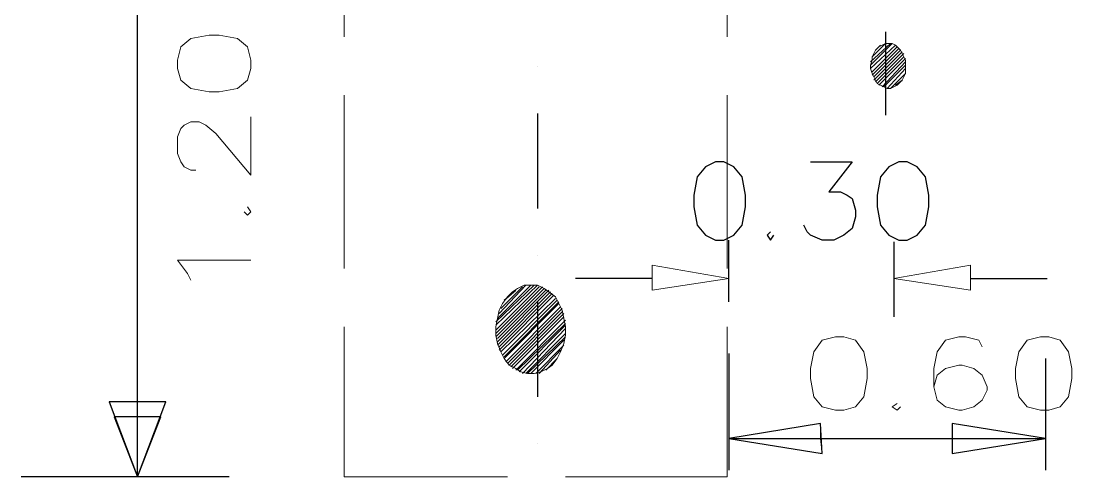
# Model space of a CAD drawing. Header units: inches. Extents: x 11 to 850, y 10 to 598.
# Drawn here: x 364.01 to 405.05, y 438.02 to 455.81 of the extents above; entities that cross this region are included whole.
import ezdxf

# ---------------------------------------------------------------- set-up
doc = ezdxf.new("R2010")
doc.units = ezdxf.units.IN
doc.header["$MEASUREMENT"] = 0
doc.layers.add('PDF_Geometry', color=7, linetype='Continuous')

msp = doc.modelspace()

# ---------------------------------------------------------------- linework, layer by layer
at = {"layer": 'PDF_Geometry', "lineweight": 25}
for points in [[(368.565, 438.023), (368.565, 461.241)], [(397.766, 455.388), (397.766, 452.136)], [(384.174, 454.022), (384.174, 454.022)], [(384.174, 452.201), (384.174, 448.494)], [(391.133, 450.315), (390.742, 450.12), (390.417, 449.73), (390.287, 449.014), (390.287, 448.559), (390.417, 447.844), (390.742, 447.454), (391.133, 447.259), (391.458, 447.259), (391.848, 447.454), (392.173, 447.844), (392.303, 448.559), (392.303, 449.014), (392.173, 449.73), (391.848, 450.12), (391.458, 450.315), (391.133, 450.315)], [(394.84, 450.315), (396.466, 450.315), (395.555, 449.145), (396.01, 449.145), (396.27, 449.014), (396.466, 448.884), (396.596, 448.429), (396.596, 448.169), (396.466, 447.714), (396.14, 447.454), (395.75, 447.259), (395.295, 447.259), (394.84, 447.454), (394.71, 447.584), (394.58, 447.844)], [(398.287, 450.315), (397.896, 450.12), (397.571, 449.73), (397.441, 449.014), (397.441, 448.559), (397.571, 447.844), (397.896, 447.454), (398.287, 447.259), (398.612, 447.259), (399.002, 447.454), (399.327, 447.844), (399.457, 448.559), (399.457, 449.014), (399.327, 449.73), (399.002, 450.12), (398.612, 450.315), (398.287, 450.315)], [(393.279, 447.584), (393.149, 447.454), (393.279, 447.258), (393.409, 447.454)], [(391.653, 444.852), (391.653, 447.258)], [(398.091, 447.193), (398.091, 444.267)], [(384.174, 446.673), (384.174, 446.673)], [(388.661, 445.763), (385.67, 445.763)], [(401.083, 445.763), (404.075, 445.763)], [(384.174, 444.852), (384.174, 441.145)], [(391.653, 442.836), (391.653, 438.284)], [(404.01, 442.641), (404.01, 438.284)], [(367.46, 440.95), (368.565, 438.023), (369.671, 440.95), (367.46, 440.95)], [(367.655, 440.365), (368.565, 438.023), (369.476, 440.365), (367.655, 440.365)], [(395.23, 440.105), (391.653, 439.519), (395.295, 438.934), (395.23, 440.105)], [(400.368, 438.934), (404.01, 439.519), (400.368, 440.105), (400.368, 438.934)], [(391.653, 439.519), (404.01, 439.519)], [(384.174, 439.324), (384.174, 439.324)], [(372.142, 438.023), (364.013, 438.023)]]:
    msp.add_lwpolyline(points, dxfattribs=at)
at = {"layer": 'PDF_Geometry', "color": 6, "lineweight": 20}
for points in [[(376.63, 461.046), (376.63, 455.193)], [(391.588, 461.046), (391.588, 455.193)], [(376.63, 452.917), (376.63, 446.153)], [(391.588, 452.917), (391.588, 446.153)], [(383.914, 445.503), (383.653, 445.503), (383.393, 445.372), (383.198, 445.242), (383.003, 445.047), (382.808, 444.787), (382.678, 444.527), (382.613, 444.202), (382.548, 443.877), (382.548, 443.551), (382.613, 443.226), (382.743, 442.901), (382.873, 442.641), (383.068, 442.381), (383.328, 442.251), (383.523, 442.121), (383.784, 442.056), (384.044, 442.056), (384.304, 442.121), (384.564, 442.251), (384.759, 442.381), (384.954, 442.641), (385.084, 442.901), (385.214, 443.226), (385.279, 443.551), (385.279, 443.877), (385.214, 444.202), (385.149, 444.527), (385.019, 444.787), (384.889, 445.047), (384.629, 445.242), (384.434, 445.372), (384.174, 445.503), (383.914, 445.503)], [(376.63, 443.877), (376.63, 438.023)], [(391.588, 443.877), (391.588, 438.023)], [(376.63, 438.023), (383.003, 438.023)], [(385.279, 438.023), (391.588, 438.023)]]:
    msp.add_lwpolyline(points, dxfattribs=at)
at = {"layer": 'PDF_Geometry', "lineweight": 20}
for points in [[(370.126, 453.957), (370.256, 453.502), (370.646, 453.177), (371.362, 453.047), (371.752, 453.047), (372.467, 453.177), (372.858, 453.502), (372.988, 453.957), (372.988, 454.282), (372.858, 454.803), (372.467, 455.128), (371.752, 455.258), (371.362, 455.258), (370.646, 455.128), (370.256, 454.803), (370.126, 454.282), (370.126, 453.957)], [(370.841, 449.99), (370.646, 449.99), (370.386, 450.12), (370.256, 450.315), (370.126, 450.64), (370.126, 451.291), (370.256, 451.616), (370.386, 451.746), (370.646, 451.876), (370.971, 451.876), (371.232, 451.746), (371.622, 451.421), (372.988, 449.795), (372.988, 452.071)], [(372.727, 448.364), (372.858, 448.234), (372.988, 448.364), (372.858, 448.559)], [(370.646, 445.698), (370.516, 445.958), (370.126, 446.478), (372.988, 446.478)], [(395.815, 443.486), (395.295, 443.356), (394.97, 442.901), (394.84, 442.251), (394.84, 441.861), (394.97, 441.145), (395.295, 440.755), (395.815, 440.625), (396.14, 440.625), (396.596, 440.755), (396.921, 441.145), (397.051, 441.861), (397.051, 442.251), (396.921, 442.901), (396.596, 443.356), (396.14, 443.486), (395.815, 443.486)], [(401.538, 443.096), (401.408, 443.356), (400.888, 443.486), (400.628, 443.486), (400.108, 443.356), (399.782, 442.901), (399.652, 442.251), (399.652, 441.535), (399.782, 441.015), (400.108, 440.755), (400.628, 440.625), (400.758, 440.625), (401.213, 440.755), (401.538, 441.015), (401.733, 441.405), (401.733, 441.535), (401.538, 441.991), (401.213, 442.251), (400.758, 442.381), (400.628, 442.381), (400.108, 442.251), (399.782, 441.991), (399.652, 441.535)], [(403.815, 443.486), (403.294, 443.356), (402.969, 442.901), (402.839, 442.251), (402.839, 441.861), (402.969, 441.145), (403.294, 440.755), (403.815, 440.625), (404.14, 440.625), (404.595, 440.755), (404.92, 441.145), (405.05, 441.861), (405.05, 442.251), (404.92, 442.901), (404.595, 443.356), (404.14, 443.486), (403.815, 443.486)], [(398.221, 440.885), (398.026, 440.755), (398.221, 440.625), (398.352, 440.755)]]:
    msp.add_lwpolyline(points, dxfattribs=at)
at = {"layer": 'PDF_Geometry', "color": 4, "lineweight": 20}
msp.add_lwpolyline([(397.896, 454.933), (397.766, 454.933), (397.636, 454.868), (397.506, 454.803), (397.376, 454.673), (397.311, 454.542), (397.246, 454.412), (397.246, 454.282), (397.181, 454.087), (397.181, 453.957), (397.246, 453.762), (397.311, 453.632), (397.376, 453.502), (397.441, 453.372), (397.571, 453.307), (397.701, 453.242), (397.831, 453.177), (397.961, 453.177), (398.091, 453.242), (398.221, 453.307), (398.287, 453.372), (398.417, 453.502), (398.482, 453.632), (398.547, 453.762), (398.547, 453.957), (398.547, 454.087), (398.547, 454.282), (398.482, 454.412), (398.417, 454.542), (398.352, 454.673), (398.221, 454.803), (398.156, 454.868), (398.026, 454.933), (397.896, 454.933)], dxfattribs=at)
at = {"layer": 'PDF_Geometry', "color": 4, "lineweight": 25}
for points in [[(397.181, 454.217), (397.961, 454.933)], [(397.181, 454.087), (398.026, 454.933)], [(397.181, 453.957), (398.156, 454.868)], [(397.246, 454.412), (397.766, 454.933)], [(397.246, 453.827), (398.221, 454.803)], [(397.246, 453.697), (398.287, 454.738)], [(397.376, 454.673), (397.571, 454.868)], [(397.311, 453.632), (398.352, 454.673)], [(397.311, 453.502), (398.417, 454.608)], [(397.376, 453.437), (398.482, 454.542)], [(397.441, 453.372), (398.482, 454.412)], [(397.506, 453.307), (398.547, 454.347)], [(397.636, 453.242), (398.547, 454.217)], [(397.701, 453.242), (398.547, 454.087)], [(397.831, 453.177), (398.547, 453.957)], [(397.961, 453.177), (398.547, 453.762)], [(398.156, 453.307), (398.417, 453.502)]]:
    msp.add_lwpolyline(points, dxfattribs=at)
at = {"layer": 'PDF_Geometry', "lineweight": 0}
for points in [[(388.661, 446.283), (388.661, 445.307), (391.653, 445.763), (388.661, 446.283)], [(401.083, 446.283), (401.083, 445.307), (398.091, 445.763), (401.083, 446.283)], [(369.671, 440.95), (369.671, 440.95), (367.46, 440.95), (369.671, 440.95)], [(369.671, 440.95), (367.46, 440.95), (368.565, 438.023), (369.671, 440.95)], [(367.655, 440.365), (367.655, 440.365), (369.476, 440.365), (367.655, 440.365)], [(367.655, 440.365), (369.476, 440.365), (368.565, 438.023), (367.655, 440.365)], [(369.476, 440.365), (369.476, 440.365), (369.476, 440.365)], [(395.23, 440.105), (391.653, 439.519), (395.23, 439.519), (395.23, 440.105)], [(400.368, 440.105), (400.368, 439.519), (404.01, 439.519), (400.368, 440.105)], [(391.653, 439.519), (395.23, 439.519), (395.295, 438.934), (391.653, 439.519)], [(400.368, 439.519), (404.01, 439.519), (400.368, 438.934), (400.368, 439.519)]]:
    msp.add_lwpolyline(points, dxfattribs=at)
at = {"layer": 'PDF_Geometry', "color": 6, "lineweight": 25}
for points in [[(382.548, 444.072), (384.044, 445.503)], [(382.548, 443.942), (384.174, 445.503)], [(382.548, 443.616), (384.369, 445.438)], [(382.548, 443.747), (384.239, 445.437)], [(382.548, 443.486), (384.434, 445.372)], [(382.613, 444.202), (383.914, 445.503)], [(382.613, 443.421), (384.499, 445.307)], [(382.613, 443.291), (384.629, 445.307)], [(382.678, 444.397), (383.719, 445.503)], [(382.743, 444.592), (383.588, 445.437)], [(382.873, 444.917), (383.328, 445.307)], [(382.613, 443.161), (384.694, 445.242)], [(382.678, 443.096), (384.759, 445.177)], [(382.678, 442.966), (384.824, 445.112)], [(382.743, 442.901), (384.889, 444.982)], [(382.808, 442.771), (384.954, 444.917)], [(382.873, 442.706), (385.019, 444.852)], [(382.873, 442.641), (385.019, 444.787)], [(382.938, 442.511), (385.084, 444.657)], [(383.003, 442.446), (385.149, 444.592)], [(383.068, 442.381), (385.149, 444.462)], [(383.133, 442.316), (385.214, 444.397)], [(383.198, 442.251), (385.214, 444.267)], [(383.328, 442.186), (385.279, 444.137)], [(383.393, 442.186), (385.279, 444.007)], [(383.458, 442.121), (385.279, 443.942)], [(383.588, 442.056), (385.279, 443.812)], [(383.719, 442.056), (385.279, 443.616)], [(383.784, 442.056), (385.279, 443.486)], [(383.914, 442.056), (385.214, 443.356)], [(384.109, 442.056), (385.214, 443.161)], [(384.239, 442.056), (385.084, 442.966)], [(384.499, 442.186), (384.954, 442.641)]]:
    msp.add_lwpolyline(points, dxfattribs=at)

doc.saveas('drawing.dxf')
